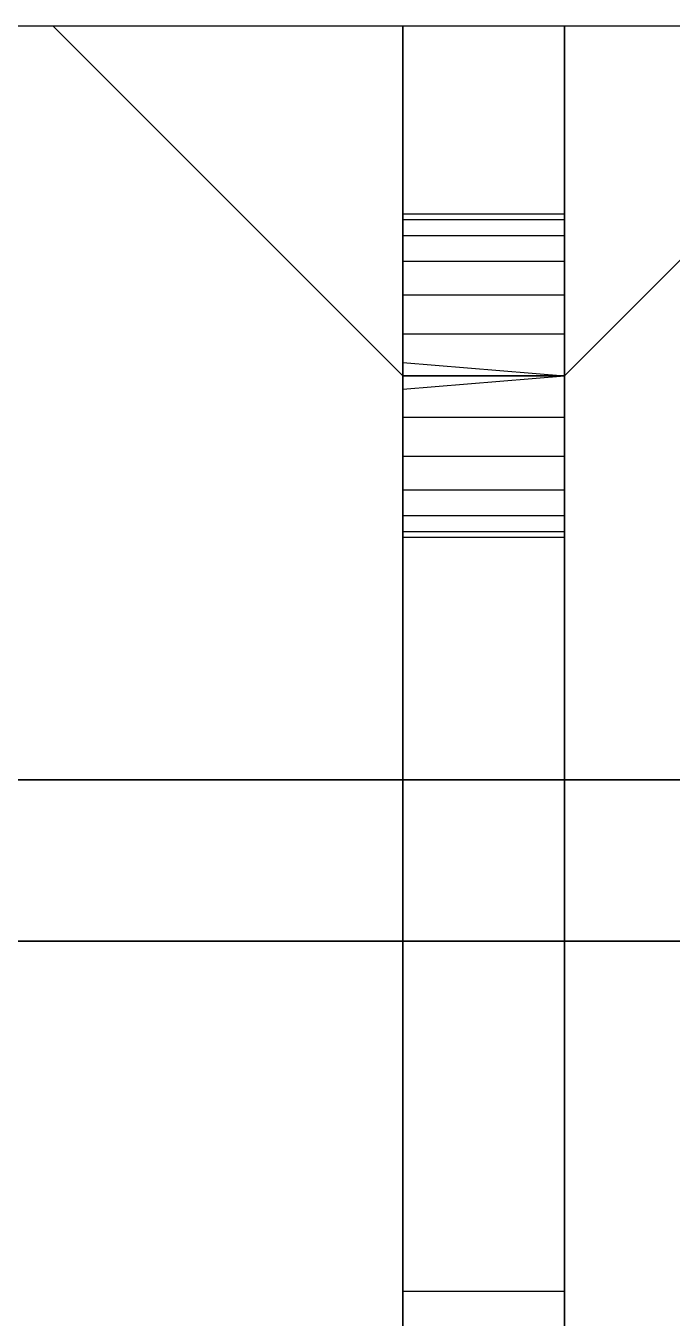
# Model space of a CAD drawing. Header units: metres. Extents: x -1 to 375, y 3 to 378.
# Drawn here: x 259.72 to 267.34, y 263.37 to 278.61 of the extents above; entities that cross this region are included whole.
import ezdxf

# ---------------------------------------------------------------- set-up
doc = ezdxf.new("R2010")
doc.units = ezdxf.units.M

msp = doc.modelspace()

# ---------------------------------------------------------------- linework, layer by layer
at = {"layer": 'Flat node sheet'}
for p, q in [((244.475, 278.607, 8.732), (264.16, 278.607, 8.732)), ((244.475, 278.607, 10.637), (264.16, 278.607, 10.637)), ((244.475, 278.607, 19.527), (260.033, 278.607, 19.527)), ((244.475, 278.607, 21.432), (260.033, 278.607, 21.432)), ((244.475, 278.607, 253.842), (264.16, 278.607, 253.842)), ((244.475, 278.607, 255.747), (264.16, 278.607, 255.747)), ((244.475, 278.607, 264.637), (260.033, 278.607, 264.637)), ((244.475, 278.607, 266.542), (260.033, 278.607, 266.542)), ((260.033, 278.607, 19.527), (264.16, 274.48, 19.527)), ((260.033, 278.607, 19.527), (260.033, 278.607, 21.432)), ((260.033, 278.607, 21.432), (264.16, 274.48, 21.432)), ((260.033, 278.607, 264.637), (264.16, 274.48, 264.637)), ((260.033, 278.607, 264.637), (260.033, 278.607, 266.542)), ((260.033, 278.607, 266.542), (264.16, 274.48, 266.542)), ((264.16, 278.607, 8.732), (264.16, 274.48, 8.732)), ((264.16, 278.607, 8.732), (264.16, 278.607, 10.637)), ((264.16, 278.607, 10.637), (264.16, 274.48, 10.637)), ((264.16, 278.607, 30.322), (264.16, 278.607, -0.158)), ((264.16, 269.717, 30.322), (264.16, 278.607, 30.322)), ((264.16, 278.607, -0.158), (264.16, 258.922, -0.158)), ((264.16, 278.607, 30.322), (266.065, 278.607, 30.322)), ((264.16, 278.607, -0.158), (266.065, 278.607, -0.158)), ((264.16, 278.607, 253.842), (264.16, 274.48, 253.842)), ((264.16, 278.607, 253.842), (264.16, 278.607, 255.747)), ((264.16, 278.607, 255.747), (264.16, 274.48, 255.747)), ((264.16, 278.607, 275.432), (264.16, 278.607, 244.952)), ((264.16, 269.717, 275.432), (264.16, 278.607, 275.432)), ((264.16, 278.607, 244.952), (264.16, 258.922, 244.952)), ((264.16, 278.607, 275.432), (266.065, 278.607, 275.432)), ((264.16, 278.607, 244.952), (266.065, 278.607, 244.952)), ((266.065, 274.48, 8.732), (270.193, 278.607, 8.732)), ((266.065, 274.48, 10.637), (270.193, 278.607, 10.637)), ((266.065, 278.607, 19.527), (266.065, 274.48, 19.527)), ((266.065, 278.607, 19.527), (274.955, 278.607, 19.527)), ((266.065, 278.607, 19.527), (266.065, 278.607, 21.432)), ((266.065, 278.607, 21.432), (274.955, 278.607, 21.432)), ((266.065, 278.607, 21.432), (266.065, 274.48, 21.432)), ((266.065, 278.607, -0.158), (266.065, 258.922, -0.158)), ((266.065, 278.607, 30.322), (266.065, 278.607, -0.158)), ((266.065, 269.717, 30.322), (266.065, 278.607, 30.322)), ((266.065, 274.48, 253.842), (270.193, 278.607, 253.842)), ((266.065, 274.48, 255.747), (270.193, 278.607, 255.747)), ((266.065, 278.607, 264.637), (266.065, 274.48, 264.637)), ((266.065, 278.607, 264.637), (274.955, 278.607, 264.637)), ((266.065, 278.607, 264.637), (266.065, 278.607, 266.542)), ((266.065, 278.607, 266.542), (274.955, 278.607, 266.542)), ((266.065, 278.607, 266.542), (266.065, 274.48, 266.542)), ((266.065, 278.607, 244.952), (266.065, 258.922, 244.952)), ((266.065, 278.607, 275.432), (266.065, 278.607, 244.952)), ((266.065, 269.717, 275.432), (266.065, 278.607, 275.432)), ((264.16, 276.385, 26.195), (264.16, 276.32, 25.702)), ((264.16, 276.32, 26.688), (264.16, 276.385, 26.195)), ((266.065, 276.385, 26.195), (264.16, 276.385, 26.195)), ((264.16, 276.385, 3.97), (264.16, 276.32, 3.477)), ((264.16, 276.32, 4.463), (264.16, 276.385, 3.97)), ((266.065, 276.385, 3.97), (264.16, 276.385, 3.97)), ((264.16, 276.385, 271.305), (264.16, 276.32, 270.812)), ((264.16, 276.32, 271.798), (264.16, 276.385, 271.305)), ((266.065, 276.385, 271.305), (264.16, 276.385, 271.305)), ((264.16, 276.385, 249.08), (264.16, 276.32, 248.587)), ((264.16, 276.32, 249.573), (264.16, 276.385, 249.08)), ((266.065, 276.385, 249.08), (264.16, 276.385, 249.08)), ((264.16, 276.32, 25.702), (264.16, 276.13, 25.242)), ((264.16, 276.13, 27.147), (264.16, 276.32, 26.688)), ((266.065, 276.32, 25.702), (264.16, 276.32, 25.702)), ((266.065, 276.32, 26.688), (264.16, 276.32, 26.688)), ((264.16, 276.32, 3.477), (264.16, 276.13, 3.017)), ((264.16, 276.13, 4.922), (264.16, 276.32, 4.463)), ((266.065, 276.32, 3.477), (264.16, 276.32, 3.477)), ((266.065, 276.32, 4.463), (264.16, 276.32, 4.463)), ((264.16, 276.32, 270.812), (264.16, 276.13, 270.352)), ((264.16, 276.13, 272.257), (264.16, 276.32, 271.798)), ((266.065, 276.32, 270.812), (264.16, 276.32, 270.812)), ((266.065, 276.32, 271.798), (264.16, 276.32, 271.798)), ((264.16, 276.32, 248.587), (264.16, 276.13, 248.127)), ((264.16, 276.13, 250.032), (264.16, 276.32, 249.573)), ((266.065, 276.32, 248.587), (264.16, 276.32, 248.587)), ((266.065, 276.32, 249.573), (264.16, 276.32, 249.573)), ((266.065, 276.32, 26.688), (266.065, 276.385, 26.195)), ((266.065, 276.385, 26.195), (266.065, 276.32, 25.702)), ((266.065, 276.32, 4.463), (266.065, 276.385, 3.97)), ((266.065, 276.385, 3.97), (266.065, 276.32, 3.477)), ((266.065, 276.32, 271.798), (266.065, 276.385, 271.305)), ((266.065, 276.385, 271.305), (266.065, 276.32, 270.812)), ((266.065, 276.32, 249.573), (266.065, 276.385, 249.08)), ((266.065, 276.385, 249.08), (266.065, 276.32, 248.587)), ((266.065, 276.13, 27.147), (266.065, 276.32, 26.688)), ((266.065, 276.32, 25.702), (266.065, 276.13, 25.242)), ((266.065, 276.13, 4.922), (266.065, 276.32, 4.463)), ((266.065, 276.32, 3.477), (266.065, 276.13, 3.017)), ((266.065, 276.13, 272.257), (266.065, 276.32, 271.798)), ((266.065, 276.32, 270.812), (266.065, 276.13, 270.352)), ((266.065, 276.13, 250.032), (266.065, 276.32, 249.573)), ((266.065, 276.32, 248.587), (266.065, 276.13, 248.127)), ((264.16, 276.13, 25.242), (264.16, 275.827, 24.848)), ((264.16, 275.827, 27.542), (264.16, 276.13, 27.147)), ((266.065, 276.13, 25.242), (264.16, 276.13, 25.242)), ((266.065, 276.13, 27.147), (264.16, 276.13, 27.147)), ((264.16, 276.13, 3.017), (264.16, 275.827, 2.623)), ((264.16, 275.827, 5.317), (264.16, 276.13, 4.922)), ((266.065, 276.13, 3.017), (264.16, 276.13, 3.017)), ((266.065, 276.13, 4.922), (264.16, 276.13, 4.922)), ((264.16, 276.13, 270.352), (264.16, 275.827, 269.958)), ((264.16, 275.827, 272.652), (264.16, 276.13, 272.257)), ((266.065, 276.13, 270.352), (264.16, 276.13, 270.352)), ((266.065, 276.13, 272.257), (264.16, 276.13, 272.257)), ((264.16, 276.13, 248.127), (264.16, 275.827, 247.733)), ((264.16, 275.827, 250.427), (264.16, 276.13, 250.032)), ((266.065, 276.13, 248.127), (264.16, 276.13, 248.127)), ((266.065, 276.13, 250.032), (264.16, 276.13, 250.032)), ((266.065, 275.827, 27.542), (266.065, 276.13, 27.147)), ((266.065, 276.13, 25.242), (266.065, 275.827, 24.848)), ((266.065, 275.827, 5.317), (266.065, 276.13, 4.922)), ((266.065, 276.13, 3.017), (266.065, 275.827, 2.623)), ((266.065, 275.827, 272.652), (266.065, 276.13, 272.257)), ((266.065, 276.13, 270.352), (266.065, 275.827, 269.958)), ((266.065, 275.827, 250.427), (266.065, 276.13, 250.032)), ((266.065, 276.13, 248.127), (266.065, 275.827, 247.733)), ((264.16, 275.827, 24.848), (264.16, 275.432, 24.545)), ((264.16, 275.432, 27.845), (264.16, 275.827, 27.542)), ((266.065, 275.827, 24.848), (264.16, 275.827, 24.848)), ((266.065, 275.827, 27.542), (264.16, 275.827, 27.542)), ((264.16, 275.827, 2.623), (264.16, 275.432, 2.32)), ((264.16, 275.432, 5.62), (264.16, 275.827, 5.317)), ((266.065, 275.827, 2.623), (264.16, 275.827, 2.623)), ((266.065, 275.827, 5.317), (264.16, 275.827, 5.317)), ((264.16, 275.827, 269.958), (264.16, 275.432, 269.655)), ((264.16, 275.432, 272.955), (264.16, 275.827, 272.652)), ((266.065, 275.827, 269.958), (264.16, 275.827, 269.958)), ((266.065, 275.827, 272.652), (264.16, 275.827, 272.652)), ((264.16, 275.827, 247.733), (264.16, 275.432, 247.43)), ((264.16, 275.432, 250.73), (264.16, 275.827, 250.427)), ((266.065, 275.827, 247.733), (264.16, 275.827, 247.733)), ((266.065, 275.827, 250.427), (264.16, 275.827, 250.427)), ((266.065, 275.432, 27.845), (266.065, 275.827, 27.542)), ((266.065, 275.827, 24.848), (266.065, 275.432, 24.545)), ((266.065, 275.432, 5.62), (266.065, 275.827, 5.317)), ((266.065, 275.827, 2.623), (266.065, 275.432, 2.32)), ((266.065, 275.432, 272.955), (266.065, 275.827, 272.652)), ((266.065, 275.827, 269.958), (266.065, 275.432, 269.655)), ((266.065, 275.432, 250.73), (266.065, 275.827, 250.427)), ((266.065, 275.827, 247.733), (266.065, 275.432, 247.43)), ((264.16, 275.432, 24.545), (264.16, 274.973, 24.355)), ((264.16, 274.973, 28.035), (264.16, 275.432, 27.845)), ((266.065, 275.432, 24.545), (264.16, 275.432, 24.545)), ((266.065, 275.432, 27.845), (264.16, 275.432, 27.845)), ((264.16, 275.432, 2.32), (264.16, 274.973, 2.13)), ((264.16, 274.973, 5.81), (264.16, 275.432, 5.62)), ((266.065, 275.432, 2.32), (264.16, 275.432, 2.32)), ((266.065, 275.432, 5.62), (264.16, 275.432, 5.62)), ((264.16, 275.432, 269.655), (264.16, 274.973, 269.465)), ((264.16, 274.973, 273.145), (264.16, 275.432, 272.955)), ((266.065, 275.432, 269.655), (264.16, 275.432, 269.655)), ((266.065, 275.432, 272.955), (264.16, 275.432, 272.955)), ((264.16, 275.432, 247.43), (264.16, 274.973, 247.24)), ((264.16, 274.973, 250.92), (264.16, 275.432, 250.73)), ((266.065, 275.432, 247.43), (264.16, 275.432, 247.43)), ((266.065, 275.432, 250.73), (264.16, 275.432, 250.73)), ((266.065, 274.973, 28.035), (266.065, 275.432, 27.845)), ((266.065, 275.432, 24.545), (266.065, 274.973, 24.355)), ((266.065, 274.973, 5.81), (266.065, 275.432, 5.62)), ((266.065, 275.432, 2.32), (266.065, 274.973, 2.13)), ((266.065, 274.973, 273.145), (266.065, 275.432, 272.955)), ((266.065, 275.432, 269.655), (266.065, 274.973, 269.465)), ((266.065, 274.973, 250.92), (266.065, 275.432, 250.73)), ((266.065, 275.432, 247.43), (266.065, 274.973, 247.24)), ((264.16, 274.973, 24.355), (264.16, 274.48, 24.29)), ((264.16, 274.48, 28.1), (264.16, 274.973, 28.035)), ((266.065, 274.973, 24.355), (264.16, 274.973, 24.355)), ((266.065, 274.973, 28.035), (264.16, 274.973, 28.035)), ((264.16, 274.973, 2.13), (264.16, 274.48, 2.065)), ((264.16, 274.48, 5.875), (264.16, 274.973, 5.81)), ((266.065, 274.973, 2.13), (264.16, 274.973, 2.13)), ((266.065, 274.973, 5.81), (264.16, 274.973, 5.81)), ((264.16, 274.973, 269.465), (264.16, 274.48, 269.4)), ((264.16, 274.48, 273.21), (264.16, 274.973, 273.145)), ((266.065, 274.973, 269.465), (264.16, 274.973, 269.465)), ((266.065, 274.973, 273.145), (264.16, 274.973, 273.145)), ((264.16, 274.973, 247.24), (264.16, 274.48, 247.175)), ((264.16, 274.48, 250.985), (264.16, 274.973, 250.92)), ((266.065, 274.973, 247.24), (264.16, 274.973, 247.24)), ((266.065, 274.973, 250.92), (264.16, 274.973, 250.92)), ((266.065, 274.48, 28.1), (266.065, 274.973, 28.035)), ((266.065, 274.973, 24.355), (266.065, 274.48, 24.29)), ((266.065, 274.48, 5.875), (266.065, 274.973, 5.81)), ((266.065, 274.973, 2.13), (266.065, 274.48, 2.065)), ((266.065, 274.48, 273.21), (266.065, 274.973, 273.145)), ((266.065, 274.973, 269.465), (266.065, 274.48, 269.4)), ((266.065, 274.48, 250.985), (266.065, 274.973, 250.92)), ((266.065, 274.973, 247.24), (266.065, 274.48, 247.175)), ((264.16, 248.127, 10.637), (264.16, 274.639, 10.637)), ((264.16, 248.127, 8.732), (264.16, 274.639, 8.732)), ((264.16, 274.639, 8.732), (266.065, 274.48, 8.732)), ((264.16, 274.639, 10.637), (266.065, 274.48, 10.637)), ((264.16, 274.639, 8.732), (264.16, 274.639, 10.637)), ((264.16, 248.127, 255.747), (264.16, 274.639, 255.747)), ((264.16, 248.127, 253.842), (264.16, 274.639, 253.842)), ((264.16, 274.639, 253.842), (266.065, 274.48, 253.842)), ((264.16, 274.639, 255.747), (266.065, 274.48, 255.747)), ((264.16, 274.639, 253.842), (264.16, 274.639, 255.747)), ((266.065, 274.639, 8.732), (266.065, 274.639, 10.637)), ((266.065, 274.48, 8.732), (266.065, 274.639, 8.732)), ((266.065, 274.48, 10.637), (266.065, 274.639, 10.637)), ((266.065, 274.639, 253.842), (266.065, 274.639, 255.747)), ((266.065, 274.48, 253.842), (266.065, 274.639, 253.842)), ((266.065, 274.48, 255.747), (266.065, 274.639, 255.747)), ((264.16, 274.48, 8.732), (266.065, 274.48, 8.732)), ((264.16, 274.48, 8.732), (264.16, 274.48, 10.637)), ((264.16, 274.48, 10.637), (266.065, 274.48, 10.637)), ((266.065, 274.48, 19.527), (264.16, 274.48, 19.527)), ((264.16, 274.48, 19.527), (264.16, 274.48, 21.432)), ((266.065, 274.48, 21.432), (264.16, 274.48, 21.432)), ((264.16, 274.321, 19.527), (266.065, 274.48, 19.527)), ((264.16, 274.321, 21.432), (266.065, 274.48, 21.432)), ((264.16, 274.48, 24.29), (264.16, 273.987, 24.355)), ((264.16, 273.987, 28.035), (264.16, 274.48, 28.1)), ((266.065, 274.48, 24.29), (264.16, 274.48, 24.29)), ((266.065, 274.48, 28.1), (264.16, 274.48, 28.1)), ((264.16, 274.48, 2.065), (264.16, 273.987, 2.13)), ((264.16, 273.987, 5.81), (264.16, 274.48, 5.875)), ((266.065, 274.48, 2.065), (264.16, 274.48, 2.065)), ((266.065, 274.48, 5.875), (264.16, 274.48, 5.875)), ((264.16, 274.48, 253.842), (266.065, 274.48, 253.842)), ((264.16, 274.48, 253.842), (264.16, 274.48, 255.747)), ((264.16, 274.48, 255.747), (266.065, 274.48, 255.747)), ((266.065, 274.48, 264.637), (264.16, 274.48, 264.637)), ((264.16, 274.48, 264.637), (264.16, 274.48, 266.542)), ((266.065, 274.48, 266.542), (264.16, 274.48, 266.542)), ((264.16, 274.321, 264.637), (266.065, 274.48, 264.637)), ((264.16, 274.321, 266.542), (266.065, 274.48, 266.542)), ((264.16, 274.48, 269.4), (264.16, 273.987, 269.465)), ((264.16, 273.987, 273.145), (264.16, 274.48, 273.21)), ((266.065, 274.48, 269.4), (264.16, 274.48, 269.4)), ((266.065, 274.48, 273.21), (264.16, 274.48, 273.21)), ((264.16, 274.48, 247.175), (264.16, 273.987, 247.24)), ((264.16, 273.987, 250.92), (264.16, 274.48, 250.985)), ((266.065, 274.48, 247.175), (264.16, 274.48, 247.175)), ((266.065, 274.48, 250.985), (264.16, 274.48, 250.985)), ((266.065, 274.48, 8.732), (266.065, 274.48, 10.637)), ((266.065, 274.48, 19.527), (266.065, 274.48, 21.432)), ((266.065, 274.48, 10.637), (266.065, 274.48, 8.732)), ((266.065, 274.48, 19.527), (266.065, 274.48, 21.432)), ((266.065, 273.987, 28.035), (266.065, 274.48, 28.1)), ((266.065, 274.48, 24.29), (266.065, 273.987, 24.355)), ((266.065, 273.987, 5.81), (266.065, 274.48, 5.875)), ((266.065, 274.48, 2.065), (266.065, 273.987, 2.13)), ((266.065, 248.127, 8.732), (266.065, 274.48, 8.732)), ((266.065, 248.127, 10.637), (266.065, 274.48, 10.637)), ((266.065, 274.321, 21.432), (266.065, 274.48, 21.432)), ((266.065, 274.321, 19.527), (266.065, 274.48, 19.527)), ((266.065, 274.48, 253.842), (266.065, 274.48, 255.747)), ((266.065, 274.48, 264.637), (266.065, 274.48, 266.542)), ((266.065, 274.48, 255.747), (266.065, 274.48, 253.842)), ((266.065, 274.48, 264.637), (266.065, 274.48, 266.542)), ((266.065, 273.987, 273.145), (266.065, 274.48, 273.21)), ((266.065, 274.48, 269.4), (266.065, 273.987, 269.465)), ((266.065, 273.987, 250.92), (266.065, 274.48, 250.985)), ((266.065, 274.48, 247.175), (266.065, 273.987, 247.24)), ((266.065, 248.127, 253.842), (266.065, 274.48, 253.842)), ((266.065, 248.127, 255.747), (266.065, 274.48, 255.747)), ((266.065, 274.321, 266.542), (266.065, 274.48, 266.542)), ((266.065, 274.321, 264.637), (266.065, 274.48, 264.637)), ((264.16, 248.127, 19.527), (264.16, 274.321, 19.527)), ((264.16, 274.321, 21.432), (264.16, 248.127, 21.432)), ((264.16, 274.321, 21.432), (264.16, 274.321, 19.527)), ((264.16, 248.127, 264.637), (264.16, 274.321, 264.637)), ((264.16, 274.321, 266.542), (264.16, 248.127, 266.542)), ((264.16, 274.321, 266.542), (264.16, 274.321, 264.637)), ((266.065, 248.127, 21.432), (266.065, 274.321, 21.432)), ((266.065, 248.127, 19.527), (266.065, 274.321, 19.527)), ((266.065, 274.321, 21.432), (266.065, 274.321, 19.527)), ((266.065, 248.127, 266.542), (266.065, 274.321, 266.542)), ((266.065, 248.127, 264.637), (266.065, 274.321, 264.637)), ((266.065, 274.321, 266.542), (266.065, 274.321, 264.637)), ((264.16, 273.987, 24.355), (264.16, 273.527, 24.545)), ((264.16, 273.527, 27.845), (264.16, 273.987, 28.035)), ((266.065, 273.987, 24.355), (264.16, 273.987, 24.355)), ((266.065, 273.987, 28.035), (264.16, 273.987, 28.035)), ((264.16, 273.987, 2.13), (264.16, 273.527, 2.32)), ((264.16, 273.527, 5.62), (264.16, 273.987, 5.81)), ((266.065, 273.987, 2.13), (264.16, 273.987, 2.13)), ((266.065, 273.987, 5.81), (264.16, 273.987, 5.81)), ((264.16, 273.987, 269.465), (264.16, 273.527, 269.655)), ((264.16, 273.527, 272.955), (264.16, 273.987, 273.145)), ((266.065, 273.987, 269.465), (264.16, 273.987, 269.465)), ((266.065, 273.987, 273.145), (264.16, 273.987, 273.145)), ((264.16, 273.987, 247.24), (264.16, 273.527, 247.43)), ((264.16, 273.527, 250.73), (264.16, 273.987, 250.92)), ((266.065, 273.987, 247.24), (264.16, 273.987, 247.24)), ((266.065, 273.987, 250.92), (264.16, 273.987, 250.92)), ((266.065, 273.527, 27.845), (266.065, 273.987, 28.035)), ((266.065, 273.987, 24.355), (266.065, 273.527, 24.545)), ((266.065, 273.527, 5.62), (266.065, 273.987, 5.81)), ((266.065, 273.987, 2.13), (266.065, 273.527, 2.32)), ((266.065, 273.527, 272.955), (266.065, 273.987, 273.145)), ((266.065, 273.987, 269.465), (266.065, 273.527, 269.655)), ((266.065, 273.527, 250.73), (266.065, 273.987, 250.92)), ((266.065, 273.987, 247.24), (266.065, 273.527, 247.43)), ((264.16, 273.133, 27.542), (264.16, 273.527, 27.845)), ((264.16, 273.527, 24.545), (264.16, 273.133, 24.848)), ((266.065, 273.527, 27.845), (264.16, 273.527, 27.845)), ((266.065, 273.527, 24.545), (264.16, 273.527, 24.545)), ((264.16, 273.527, 2.32), (264.16, 273.133, 2.623)), ((264.16, 273.133, 5.317), (264.16, 273.527, 5.62)), ((266.065, 273.527, 2.32), (264.16, 273.527, 2.32)), ((266.065, 273.527, 5.62), (264.16, 273.527, 5.62)), ((264.16, 273.133, 272.652), (264.16, 273.527, 272.955)), ((264.16, 273.527, 269.655), (264.16, 273.133, 269.958)), ((266.065, 273.527, 272.955), (264.16, 273.527, 272.955)), ((266.065, 273.527, 269.655), (264.16, 273.527, 269.655)), ((264.16, 273.527, 247.43), (264.16, 273.133, 247.733)), ((264.16, 273.133, 250.427), (264.16, 273.527, 250.73)), ((266.065, 273.527, 247.43), (264.16, 273.527, 247.43)), ((266.065, 273.527, 250.73), (264.16, 273.527, 250.73)), ((266.065, 273.133, 27.542), (266.065, 273.527, 27.845)), ((266.065, 273.527, 24.545), (266.065, 273.133, 24.848)), ((266.065, 273.133, 5.317), (266.065, 273.527, 5.62)), ((266.065, 273.527, 2.32), (266.065, 273.133, 2.623)), ((266.065, 273.133, 272.652), (266.065, 273.527, 272.955)), ((266.065, 273.527, 269.655), (266.065, 273.133, 269.958)), ((266.065, 273.133, 250.427), (266.065, 273.527, 250.73)), ((266.065, 273.527, 247.43), (266.065, 273.133, 247.733)), ((264.16, 272.83, 27.147), (264.16, 273.133, 27.542)), ((264.16, 273.133, 24.848), (264.16, 272.83, 25.242)), ((266.065, 273.133, 27.542), (264.16, 273.133, 27.542)), ((266.065, 273.133, 24.848), (264.16, 273.133, 24.848)), ((264.16, 273.133, 2.623), (264.16, 272.83, 3.017)), ((264.16, 272.83, 4.922), (264.16, 273.133, 5.317)), ((266.065, 273.133, 2.623), (264.16, 273.133, 2.623)), ((266.065, 273.133, 5.317), (264.16, 273.133, 5.317)), ((264.16, 272.83, 272.257), (264.16, 273.133, 272.652)), ((264.16, 273.133, 269.958), (264.16, 272.83, 270.352)), ((266.065, 273.133, 272.652), (264.16, 273.133, 272.652)), ((266.065, 273.133, 269.958), (264.16, 273.133, 269.958)), ((264.16, 273.133, 247.733), (264.16, 272.83, 248.127)), ((264.16, 272.83, 250.032), (264.16, 273.133, 250.427)), ((266.065, 273.133, 247.733), (264.16, 273.133, 247.733)), ((266.065, 273.133, 250.427), (264.16, 273.133, 250.427)), ((266.065, 272.83, 27.147), (266.065, 273.133, 27.542)), ((266.065, 273.133, 24.848), (266.065, 272.83, 25.242)), ((266.065, 272.83, 4.922), (266.065, 273.133, 5.317)), ((266.065, 273.133, 2.623), (266.065, 272.83, 3.017)), ((266.065, 272.83, 272.257), (266.065, 273.133, 272.652)), ((266.065, 273.133, 269.958), (266.065, 272.83, 270.352)), ((266.065, 272.83, 250.032), (266.065, 273.133, 250.427)), ((266.065, 273.133, 247.733), (266.065, 272.83, 248.127)), ((264.16, 272.64, 26.688), (264.16, 272.83, 27.147)), ((264.16, 272.83, 25.242), (264.16, 272.64, 25.702)), ((266.065, 272.83, 27.147), (264.16, 272.83, 27.147)), ((266.065, 272.83, 25.242), (264.16, 272.83, 25.242)), ((264.16, 272.64, 4.463), (264.16, 272.83, 4.922)), ((264.16, 272.83, 3.017), (264.16, 272.64, 3.477)), ((266.065, 272.83, 3.017), (264.16, 272.83, 3.017)), ((266.065, 272.83, 4.922), (264.16, 272.83, 4.922)), ((264.16, 272.64, 271.798), (264.16, 272.83, 272.257)), ((264.16, 272.83, 270.352), (264.16, 272.64, 270.812)), ((266.065, 272.83, 272.257), (264.16, 272.83, 272.257)), ((266.065, 272.83, 270.352), (264.16, 272.83, 270.352)), ((264.16, 272.64, 249.573), (264.16, 272.83, 250.032)), ((264.16, 272.83, 248.127), (264.16, 272.64, 248.587)), ((266.065, 272.83, 248.127), (264.16, 272.83, 248.127)), ((266.065, 272.83, 250.032), (264.16, 272.83, 250.032)), ((266.065, 272.64, 26.688), (266.065, 272.83, 27.147)), ((266.065, 272.83, 25.242), (266.065, 272.64, 25.702)), ((266.065, 272.64, 4.463), (266.065, 272.83, 4.922)), ((266.065, 272.83, 3.017), (266.065, 272.64, 3.477)), ((266.065, 272.64, 271.798), (266.065, 272.83, 272.257)), ((266.065, 272.83, 270.352), (266.065, 272.64, 270.812)), ((266.065, 272.64, 249.573), (266.065, 272.83, 250.032)), ((266.065, 272.83, 248.127), (266.065, 272.64, 248.587)), ((264.16, 272.575, 26.195), (264.16, 272.64, 26.688)), ((264.16, 272.64, 25.702), (264.16, 272.575, 26.195)), ((266.065, 272.64, 26.688), (264.16, 272.64, 26.688)), ((266.065, 272.64, 25.702), (264.16, 272.64, 25.702)), ((264.16, 272.575, 3.97), (264.16, 272.64, 4.463)), ((264.16, 272.64, 3.477), (264.16, 272.575, 3.97)), ((266.065, 272.64, 4.463), (264.16, 272.64, 4.463)), ((266.065, 272.64, 3.477), (264.16, 272.64, 3.477)), ((264.16, 272.575, 271.305), (264.16, 272.64, 271.798)), ((264.16, 272.64, 270.812), (264.16, 272.575, 271.305)), ((266.065, 272.64, 271.798), (264.16, 272.64, 271.798)), ((266.065, 272.64, 270.812), (264.16, 272.64, 270.812)), ((264.16, 272.575, 249.08), (264.16, 272.64, 249.573)), ((264.16, 272.64, 248.587), (264.16, 272.575, 249.08)), ((266.065, 272.64, 249.573), (264.16, 272.64, 249.573)), ((266.065, 272.64, 248.587), (264.16, 272.64, 248.587)), ((266.065, 272.575, 26.195), (264.16, 272.575, 26.195)), ((266.065, 272.575, 3.97), (264.16, 272.575, 3.97)), ((266.065, 272.575, 271.305), (264.16, 272.575, 271.305)), ((266.065, 272.575, 249.08), (264.16, 272.575, 249.08)), ((266.065, 272.575, 26.195), (266.065, 272.64, 26.688)), ((266.065, 272.64, 25.702), (266.065, 272.575, 26.195)), ((266.065, 272.575, 3.97), (266.065, 272.64, 4.463)), ((266.065, 272.64, 3.477), (266.065, 272.575, 3.97)), ((266.065, 272.575, 271.305), (266.065, 272.64, 271.798)), ((266.065, 272.64, 270.812), (266.065, 272.575, 271.305)), ((266.065, 272.575, 249.08), (266.065, 272.64, 249.573)), ((266.065, 272.64, 248.587), (266.065, 272.575, 249.08)), ((274.955, 269.717, 30.322), (244.475, 269.717, 30.322)), ((270.669, 269.717, 19.527), (244.475, 269.717, 19.527)), ((244.475, 269.717, 21.432), (270.669, 269.717, 21.432)), ((274.955, 269.717, 275.432), (244.475, 269.717, 275.432)), ((270.669, 269.717, 264.637), (244.475, 269.717, 264.637)), ((244.475, 269.717, 266.542), (270.669, 269.717, 266.542)), ((274.955, 269.717, 8.732), (248.444, 269.717, 8.732)), ((274.955, 269.717, 253.842), (248.444, 269.717, 253.842)), ((274.955, 269.717, 10.637), (248.603, 269.717, 10.637)), ((274.955, 269.717, 255.747), (248.603, 269.717, 255.747)), ((255.27, 269.717, -0.158), (264.16, 269.717, -0.158)), ((255.27, 269.717, 244.952), (264.16, 269.717, 244.952)), ((264.16, 267.812, -0.158), (264.16, 269.717, -0.158)), ((264.16, 269.717, 26.195), (266.065, 269.717, 26.195)), ((264.16, 267.812, 26.036), (264.16, 269.717, 26.195)), ((264.16, 269.717, -0.158), (264.16, 269.717, 26.036)), ((266.065, 269.717, 26.036), (264.16, 269.717, 26.036)), ((264.16, 269.717, 26.036), (264.16, 269.717, 26.195)), ((264.16, 269.717, 30.322), (264.16, 269.717, 26.195)), ((264.16, 269.717, 26.195), (264.16, 267.812, 26.195)), ((264.16, 269.717, 26.195), (266.065, 269.717, 26.195)), ((264.16, 269.717, 30.322), (266.065, 269.717, 30.322)), ((264.16, 267.812, 244.952), (264.16, 269.717, 244.952)), ((264.16, 269.717, 271.305), (266.065, 269.717, 271.305)), ((264.16, 267.812, 271.146), (264.16, 269.717, 271.305)), ((264.16, 269.717, 244.952), (264.16, 269.717, 271.146)), ((266.065, 269.717, 271.146), (264.16, 269.717, 271.146)), ((264.16, 269.717, 271.146), (264.16, 269.717, 271.305)), ((264.16, 269.717, 275.432), (264.16, 269.717, 271.305)), ((264.16, 269.717, 271.305), (264.16, 267.812, 271.305)), ((264.16, 269.717, 271.305), (266.065, 269.717, 271.305)), ((264.16, 269.717, 275.432), (266.065, 269.717, 275.432)), ((266.065, 267.812, -0.158), (266.065, 269.717, -0.158)), ((266.065, 267.812, 26.036), (266.065, 269.717, 26.195)), ((266.065, 269.717, -0.158), (274.955, 269.717, -0.158)), ((266.065, 269.717, -0.158), (266.065, 269.717, 26.036)), ((266.065, 269.717, 26.036), (266.065, 269.717, 26.195)), ((266.065, 269.717, 30.322), (266.065, 269.717, 26.195)), ((266.065, 269.717, 26.195), (266.065, 267.812, 26.195)), ((266.065, 267.812, 244.952), (266.065, 269.717, 244.952)), ((266.065, 267.812, 271.146), (266.065, 269.717, 271.305)), ((266.065, 269.717, 244.952), (274.955, 269.717, 244.952)), ((266.065, 269.717, 244.952), (266.065, 269.717, 271.146)), ((266.065, 269.717, 271.146), (266.065, 269.717, 271.305)), ((266.065, 269.717, 275.432), (266.065, 269.717, 271.305)), ((266.065, 269.717, 271.305), (266.065, 267.812, 271.305)), ((274.955, 267.812, 30.322), (244.475, 267.812, 30.322)), ((244.475, 267.812, 19.527), (270.669, 267.812, 19.527)), ((244.475, 267.812, 21.432), (270.669, 267.812, 21.432)), ((274.955, 267.812, 275.432), (244.475, 267.812, 275.432)), ((244.475, 267.812, 264.637), (270.669, 267.812, 264.637)), ((244.475, 267.812, 266.542), (270.669, 267.812, 266.542)), ((274.955, 267.812, 8.732), (248.444, 267.812, 8.732)), ((274.955, 267.812, 253.842), (248.444, 267.812, 253.842)), ((274.955, 267.812, 10.637), (248.603, 267.812, 10.637)), ((274.955, 267.812, 255.747), (248.603, 267.812, 255.747)), ((255.27, 267.812, -0.158), (264.16, 267.812, -0.158)), ((255.27, 267.812, 244.952), (264.16, 267.812, 244.952)), ((264.16, 267.812, -0.158), (264.16, 267.812, 26.036)), ((266.065, 267.812, 26.036), (264.16, 267.812, 26.036)), ((264.16, 263.685, 30.322), (264.16, 267.812, 26.195)), ((264.16, 267.812, 26.195), (266.065, 267.812, 26.195)), ((264.16, 267.812, 244.952), (264.16, 267.812, 271.146)), ((266.065, 267.812, 271.146), (264.16, 267.812, 271.146)), ((264.16, 263.685, 275.432), (264.16, 267.812, 271.305)), ((264.16, 267.812, 271.305), (266.065, 267.812, 271.305)), ((266.065, 267.812, -0.158), (274.955, 267.812, -0.158)), ((266.065, 267.812, 26.036), (266.065, 267.812, -0.158)), ((266.065, 263.685, 30.322), (266.065, 267.812, 26.195)), ((266.065, 267.812, 244.952), (274.955, 267.812, 244.952)), ((266.065, 267.812, 271.146), (266.065, 267.812, 244.952)), ((266.065, 263.685, 275.432), (266.065, 267.812, 271.305)), ((264.16, 248.127, 30.322), (264.16, 263.685, 30.322)), ((264.16, 263.685, 30.322), (266.065, 263.685, 30.322)), ((264.16, 248.127, 275.432), (264.16, 263.685, 275.432)), ((264.16, 263.685, 275.432), (266.065, 263.685, 275.432)), ((266.065, 248.127, 30.322), (266.065, 263.685, 30.322)), ((266.065, 248.127, 275.432), (266.065, 263.685, 275.432))]:
    msp.add_line(p, q, dxfattribs=at)

doc.saveas('drawing.dxf')
